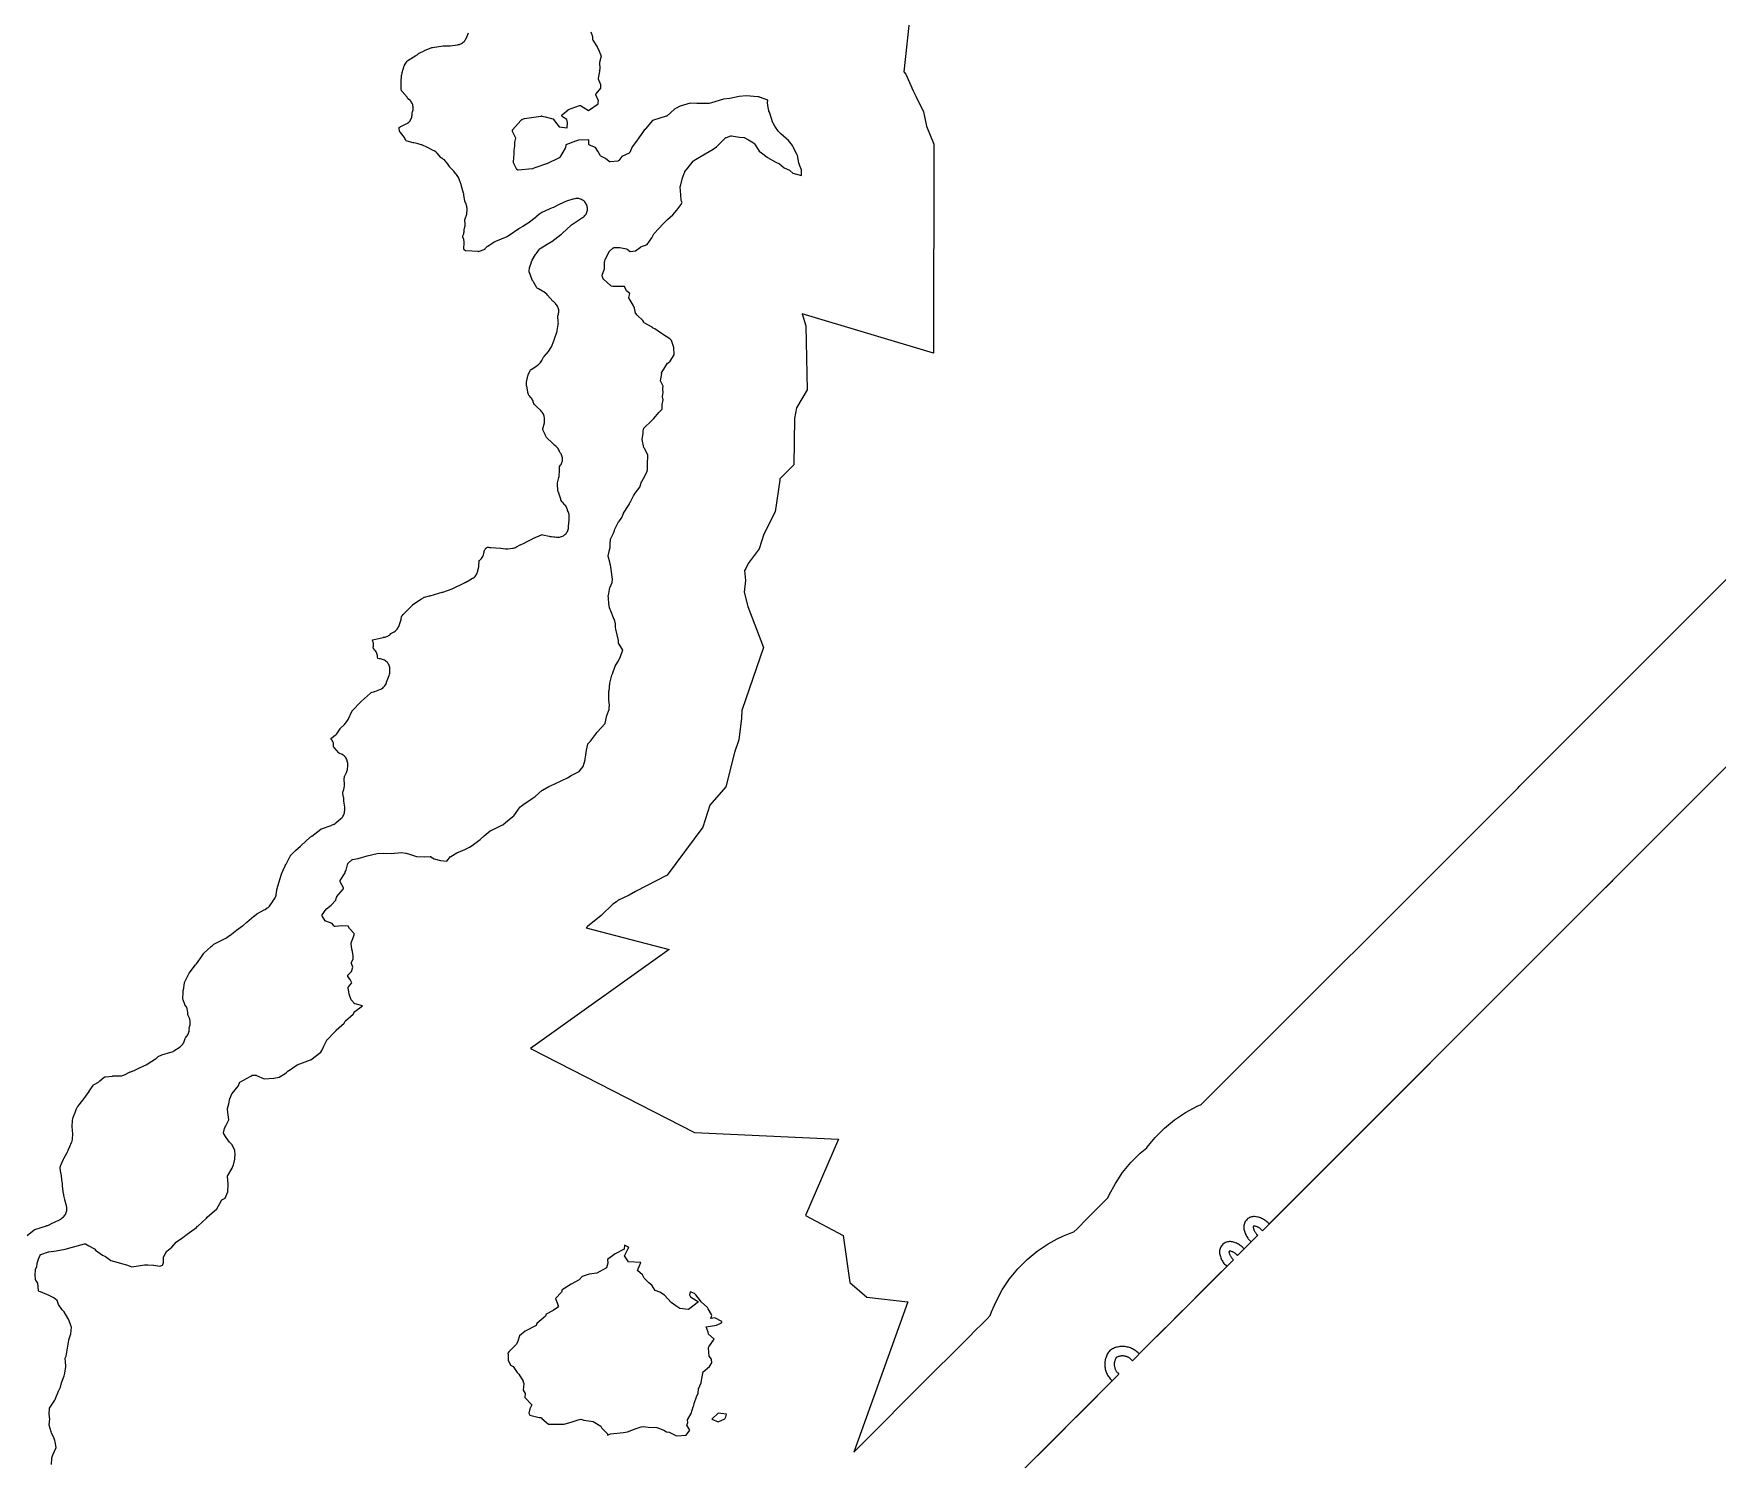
# Model space of a CAD drawing. Header units: millimetres. Extents: x 0 to 600, y 0 to 900.
# Drawn here: x 300 to 389, y 447.3 to 522.7 of the extents above; entities that cross this region are included whole.
import ezdxf

# ---------------------------------------------------------------- set-up
doc = ezdxf.new("R2010")
doc.units = ezdxf.units.MM
doc.layers.add('CORTE', color=1, linetype='Continuous')
doc.layers.add('GRABADO', color=5, linetype='Continuous')

msp = doc.modelspace()

# ---------------------------------------------------------------- linework, layer by layer
at = {"layer": 'CORTE'}
for points in [[(346.318, 523.759), (345.992, 520.662), (346.092, 520.545), (346.486, 519.657), (346.629, 519.373), (347.024, 518.548), (347.194, 517.782), (347.577, 516.833), (347.554, 505.79), (340.617, 507.863), (340.811, 507.242), (340.887, 503.856), (340.323, 502.906), (340.21, 502.338), (340.181, 499.892), (339.431, 499.143), (339.43, 499.081), (339.189, 497.407), (338.589, 496.222), (338.342, 495.457), (337.759, 494.678), (337.647, 494.407), (337.577, 494.306), (337.628, 493.772), (337.558, 493.161), (337.745, 492.402), (338.572, 490.236), (337.452, 486.951), (337.424, 486.897), (337.404, 486.497), (337.272, 485.35), (337.035, 484.69), (337.019, 484.62), (336.582, 482.873), (335.732, 481.908), (335.363, 480.731), (333.482, 478.192), (331.805, 477.338), (331.479, 477.143), (330.907, 476.881), (330.885, 476.87), (330.797, 476.79), (330.606, 476.666), (329.996, 476.063), (329.268, 475.478), (329.195, 475.421), (333.589, 474.266), (326.263, 469.029), (334.934, 464.604), (342.543, 464.247), (342.543, 464.247), (340.791, 460.202), (342.787, 459.16), (343.144, 456.677), (344.034, 455.895), (346.204, 455.64), (343.341, 447.701), (347.513, 451.873), (348.665, 453.026), (349.493, 453.853), (349.717, 454.078), (350.184, 454.545), (350.184, 454.545), (350.389, 454.749), (350.389, 454.749), (350.56, 454.921), (350.631, 455.118), (350.775, 455.466), (350.936, 455.807), (351.19, 456.283), (351.578, 456.862), (352.017, 457.398), (352.506, 457.887), (353.042, 458.327), (353.622, 458.714), (354.097, 458.968), (354.438, 459.129), (354.786, 459.273), (354.984, 459.344), (355.145, 459.506), (355.145, 459.506), (355.685, 460.046), (356.109, 460.47), (356.11, 460.47), (356.779, 461.14), (356.845, 461.297), (357.171, 461.908), (357.556, 462.484), (357.995, 463.019), (358.485, 463.509), (358.829, 463.791), (358.839, 463.806), (359.278, 464.341), (359.768, 464.831), (360.303, 465.27), (360.879, 465.655), (361.489, 465.981), (361.714, 466.074), (377.607, 481.968), (377.607, 481.968), (378.458, 482.819), (378.52, 482.88), (465.082, 569.443)], [(474.919, 569.38), (365.3, 459.761), (365.227, 459.835), (365.184, 459.873), (365.14, 459.91), (365.094, 459.944), (365.046, 459.976), (364.997, 460.005), (364.946, 460.033), (364.894, 460.057), (364.841, 460.079), (364.787, 460.099), (364.732, 460.115), (364.676, 460.129), (364.619, 460.14), (364.589, 460.145), (364.533, 460.15), (364.479, 460.15), (364.426, 460.145), (364.373, 460.135), (364.322, 460.119), (364.272, 460.098), (364.224, 460.073), (364.18, 460.043), (364.138, 460.009), (364.1, 459.971), (364.066, 459.929), (364.036, 459.885), (364.011, 459.837), (363.99, 459.788), (363.974, 459.736), (363.964, 459.683), (363.959, 459.63), (363.959, 459.576), (363.964, 459.521), (363.969, 459.49), (363.98, 459.433), (363.994, 459.378), (364.011, 459.323), (364.03, 459.268), (364.052, 459.215), (364.077, 459.163), (364.104, 459.113), (364.133, 459.063), (364.165, 459.016), (364.199, 458.969), (364.236, 458.925), (364.274, 458.882), (364.348, 458.809), (363.983, 458.444), (363.909, 458.517), (363.867, 458.556), (363.822, 458.592), (363.776, 458.627), (363.728, 458.658), (363.679, 458.688), (363.628, 458.715), (363.576, 458.74), (363.523, 458.762), (363.469, 458.781), (363.414, 458.798), (363.358, 458.812), (363.304, 458.823), (363.25, 458.828), (363.196, 458.828), (363.143, 458.823), (363.09, 458.812), (363.038, 458.797), (362.989, 458.776), (362.941, 458.751), (362.897, 458.721), (362.855, 458.687), (362.817, 458.649), (362.783, 458.607), (362.753, 458.562), (362.728, 458.515), (362.707, 458.465), (362.691, 458.414), (362.681, 458.361), (362.676, 458.307), (362.676, 458.253), (362.681, 458.2), (362.692, 458.145), (362.706, 458.089), (362.722, 458.034), (362.742, 457.98), (362.764, 457.927), (362.788, 457.875), (362.815, 457.824), (362.845, 457.775), (362.877, 457.727), (362.911, 457.681), (362.948, 457.637), (362.986, 457.594), (363.06, 457.521), (362.54, 457.001), (362.137, 456.598), (362.084, 456.545), (361.494, 455.955), (361.263, 455.724), (358.428, 452.889), (358.355, 452.963), (358.312, 453.001), (358.268, 453.038), (358.222, 453.072), (358.174, 453.104), (358.124, 453.133), (358.074, 453.161), (358.022, 453.185), (357.969, 453.207), (357.915, 453.226), (357.86, 453.243), (357.804, 453.257), (357.747, 453.268), (357.691, 453.277), (357.633, 453.282), (357.576, 453.285), (357.518, 453.285), (357.461, 453.282), (357.404, 453.277), (357.347, 453.268), (357.291, 453.257), (357.235, 453.243), (357.18, 453.226), (357.126, 453.207), (357.073, 453.185), (357.021, 453.161), (356.97, 453.133), (356.965, 453.13), (356.918, 453.099), (356.877, 453.065), (356.839, 453.027), (356.805, 452.986), (356.774, 452.939), (356.771, 452.934), (356.744, 452.883), (356.719, 452.831), (356.697, 452.778), (356.678, 452.724), (356.661, 452.669), (356.654, 452.643), (356.652, 452.637), (356.636, 452.586), (356.626, 452.531), (356.62, 452.493), (356.614, 452.436), (356.611, 452.378), (356.611, 452.321), (356.614, 452.263), (356.62, 452.206), (356.628, 452.149), (356.64, 452.093), (356.653, 452.037), (356.67, 451.982), (356.69, 451.928), (356.712, 451.875), (356.736, 451.823), (356.763, 451.772), (356.793, 451.723), (356.825, 451.675), (356.859, 451.629), (356.895, 451.584), (356.934, 451.542), (357.007, 451.468), (344.171, 438.632)], [(299.649, 459.159), (300.019, 459.444), (300.042, 459.459), (300.068, 459.47), (300.68, 459.67), (300.699, 459.676), (300.729, 459.684), (300.792, 459.705), (300.853, 459.733), (300.898, 459.758), (300.91, 459.764), (301.367, 459.988), (301.411, 460.012), (301.452, 460.039), (301.491, 460.071), (301.571, 460.141), (301.611, 460.181), (301.646, 460.223), (301.677, 460.268), (301.704, 460.316), (301.725, 460.366), (301.741, 460.419), (301.752, 460.474), (301.753, 460.478), (301.759, 460.539), (301.758, 460.597), (301.751, 460.656), (301.737, 460.715), (301.644, 461.04), (301.639, 461.061), (301.593, 461.264), (301.587, 461.298), (301.567, 461.462), (301.565, 461.479), (301.518, 461.785), (301.516, 461.808), (301.518, 461.842), (301.52, 461.907), (301.514, 461.971), (301.468, 462.287), (301.464, 462.309), (301.415, 462.571), (301.411, 462.6), (301.401, 462.701), (301.4, 462.73), (301.407, 462.758), (301.444, 462.875), (301.454, 462.902), (301.569, 463.183), (301.586, 463.218), (301.764, 463.542), (301.781, 463.575), (301.815, 463.649), (301.821, 463.662), (301.904, 463.85), (301.906, 463.854), (302, 464.062), (302.03, 464.142), (302.036, 464.163), (302.051, 464.229), (302.058, 464.297), (302.066, 464.476), (302.065, 464.532), (302.056, 464.703), (302.055, 464.723), (302.04, 464.895), (302.039, 464.946), (302.053, 465.191), (302.057, 465.223), (302.075, 465.344), (302.08, 465.368), (302.087, 465.391), (302.162, 465.578), (302.171, 465.603), (302.241, 465.805), (302.25, 465.826), (302.261, 465.846), (302.321, 465.945), (302.342, 465.975), (302.595, 466.304), (302.602, 466.314), (302.752, 466.517), (302.758, 466.525), (302.932, 466.772), (302.939, 466.781), (303.148, 467.09), (303.165, 467.113), (303.19, 467.129), (303.42, 467.264), (303.461, 467.29), (303.499, 467.32), (303.73, 467.516), (303.759, 467.538), (303.795, 467.544), (304.164, 467.582), (304.19, 467.584), (304.577, 467.595), (304.637, 467.6), (304.694, 467.611), (304.75, 467.628), (304.805, 467.651), (305.105, 467.798), (305.129, 467.809), (305.338, 467.892), (305.38, 467.911), (305.59, 468.014), (305.598, 468.018), (305.981, 468.195), (306.056, 468.237), (306.435, 468.485), (306.479, 468.517), (306.518, 468.552), (306.555, 468.592), (306.579, 468.62), (306.609, 468.635), (306.731, 468.687), (306.772, 468.702), (307.256, 468.84), (307.312, 468.859), (307.364, 468.883), (307.414, 468.913), (307.734, 469.128), (307.777, 469.159), (307.815, 469.193), (307.85, 469.231), (307.881, 469.271), (307.908, 469.314), (307.931, 469.36), (307.95, 469.409), (308.005, 469.571), (308.017, 469.599), (308.036, 469.622), (308.079, 469.667), (308.114, 469.709), (308.144, 469.752), (308.171, 469.798), (308.192, 469.846), (308.209, 469.897), (308.22, 469.948), (308.227, 470.001), (308.229, 470.054), (308.225, 470.108), (308.22, 470.15), (308.229, 470.181), (308.249, 470.239), (308.263, 470.29), (308.272, 470.34), (308.277, 470.391), (308.277, 470.442), (308.272, 470.493), (308.262, 470.543), (308.248, 470.592), (308.228, 470.642), (308.169, 470.773), (308.159, 470.8), (308.155, 470.824), (308.155, 470.848), (308.148, 470.927), (308.126, 471.067), (308.114, 471.126), (308.096, 471.181), (308.073, 471.233), (308.044, 471.283), (308.009, 471.332), (307.996, 471.348), (307.986, 471.371), (307.893, 471.611), (307.884, 471.641), (307.884, 471.671), (307.905, 472.015), (307.906, 472.073), (307.906, 472.079), (307.908, 472.103), (307.91, 472.12), (307.911, 472.127), (307.972, 472.507), (307.977, 472.531), (307.986, 472.553), (308.146, 472.885), (308.158, 472.908), (308.202, 472.984), (308.227, 473.022), (308.56, 473.456), (308.59, 473.496), (308.598, 473.508), (308.905, 473.942), (308.911, 473.951), (308.968, 474.034), (308.982, 474.054), (308.999, 474.072), (309.39, 474.431), (309.427, 474.467), (309.479, 474.524), (309.498, 474.543), (309.521, 474.556), (309.774, 474.681), (310.12, 474.849), (310.163, 474.872), (310.205, 474.899), (310.351, 475.004), (310.366, 475.016), (310.714, 475.284), (310.723, 475.291), (311.031, 475.513), (311.073, 475.546), (311.265, 475.714), (311.268, 475.716), (311.63, 476.025), (311.65, 476.041), (311.796, 476.149), (311.836, 476.174), (312.189, 476.367), (312.228, 476.391), (312.347, 476.469), (312.388, 476.499), (312.426, 476.531), (312.46, 476.567), (312.492, 476.607), (312.633, 476.801), (312.649, 476.824), (312.736, 476.957), (312.762, 477), (312.783, 477.044), (312.8, 477.089), (312.813, 477.136), (312.822, 477.186), (312.853, 477.415), (312.856, 477.431), (312.86, 477.447), (312.983, 477.854), (312.998, 477.901), (313.001, 477.91), (313.122, 478.304), (313.136, 478.341), (313.246, 478.593), (313.251, 478.603), (313.332, 478.774), (313.339, 478.789), (313.561, 479.202), (313.571, 479.222), (313.572, 479.224), (313.582, 479.243), (313.591, 479.256), (313.598, 479.264), (313.61, 479.276), (313.847, 479.498), (314.098, 479.733), (314.116, 479.749), (314.138, 479.768), (314.606, 480.202), (314.645, 480.233), (314.675, 480.254), (314.695, 480.268), (315.177, 480.632), (315.198, 480.646), (315.221, 480.655), (315.715, 480.832), (315.742, 480.842), (315.829, 480.879), (315.882, 480.903), (315.93, 480.932), (315.976, 480.967), (316.243, 481.191), (316.283, 481.228), (316.318, 481.266), (316.348, 481.308), (316.375, 481.353), (316.398, 481.399), (316.416, 481.448), (316.429, 481.498), (316.437, 481.551), (316.447, 481.636), (316.451, 481.691), (316.449, 481.744), (316.442, 481.799), (316.407, 481.998), (316.403, 482.03), (316.395, 482.119), (316.394, 482.138), (316.391, 482.243), (316.388, 482.287), (316.381, 482.331), (316.345, 482.521), (316.34, 482.55), (316.347, 482.579), (316.389, 482.735), (316.405, 482.812), (316.421, 482.93), (316.425, 482.984), (316.425, 483.039), (316.413, 483.237), (316.413, 483.258), (316.415, 483.28), (316.433, 483.401), (316.437, 483.426), (316.447, 483.449), (316.529, 483.62), (316.553, 483.677), (316.57, 483.736), (316.583, 483.789), (316.594, 483.858), (316.597, 483.927), (316.596, 484.039), (316.597, 484.069), (316.596, 484.126), (316.59, 484.18), (316.578, 484.234), (316.561, 484.286), (316.539, 484.336), (316.512, 484.383), (316.481, 484.428), (316.445, 484.47), (316.405, 484.507), (316.362, 484.541), (316.315, 484.57), (316.266, 484.594), (316.213, 484.613), (316.185, 484.622), (316.153, 484.634), (316.13, 484.659), (315.881, 484.951), (315.854, 484.985), (315.855, 485.017), (315.854, 485.07), (315.849, 485.12), (315.839, 485.17), (315.824, 485.219), (315.805, 485.266), (315.782, 485.311), (315.753, 485.355), (315.7, 485.429), (315.771, 485.483), (315.935, 485.596), (315.984, 485.633), (316.028, 485.675), (316.066, 485.72), (316.1, 485.772), (316.193, 485.928), (316.204, 485.947), (316.219, 485.962), (316.432, 486.171), (316.469, 486.21), (316.502, 486.253), (316.589, 486.379), (316.615, 486.42), (316.637, 486.462), (316.802, 486.815), (316.818, 486.846), (316.826, 486.859), (316.839, 486.878), (316.853, 486.896), (317.281, 487.351), (317.295, 487.364), (317.299, 487.368), (317.327, 487.393), (317.795, 487.827), (317.817, 487.846), (317.845, 487.856), (318.01, 487.907), (318.037, 487.915), (318.301, 488.01), (318.355, 488.033), (318.404, 488.06), (318.451, 488.092), (318.494, 488.129), (318.533, 488.17), (318.567, 488.215), (318.597, 488.263), (318.623, 488.315), (318.646, 488.371), (318.657, 488.397), (318.789, 488.756), (318.808, 488.816), (318.82, 488.876), (318.826, 488.938), (318.831, 489.058), (318.83, 489.116), (318.824, 489.17), (318.812, 489.224), (318.795, 489.277), (318.773, 489.327), (318.745, 489.375), (318.714, 489.42), (318.677, 489.462), (318.637, 489.499), (318.593, 489.533), (318.546, 489.562), (318.497, 489.586), (318.445, 489.605), (318.391, 489.618), (318.335, 489.627), (318.256, 489.635), (318.182, 489.646), (318.175, 489.721), (318.174, 489.748), (318.169, 489.803), (318.159, 489.856), (318.144, 489.908), (318.124, 489.958), (318.099, 490.006), (318.069, 490.051), (318.034, 490.094), (317.975, 490.161), (317.941, 490.202), (317.951, 490.245), (317.96, 490.301), (317.963, 490.355), (317.961, 490.41), (317.954, 490.465), (317.94, 490.52), (317.932, 490.548), (317.911, 490.634), (317.996, 490.658), (318.469, 490.769), (318.49, 490.772), (318.509, 490.774), (318.563, 490.781), (318.616, 490.794), (318.666, 490.811), (318.715, 490.833), (318.762, 490.86), (318.805, 490.891), (318.845, 490.926), (318.883, 490.967), (318.89, 490.975), (318.914, 490.99), (319.056, 491.07), (319.102, 491.099), (319.143, 491.131), (319.181, 491.167), (319.216, 491.206), (319.246, 491.248), (319.273, 491.293), (319.295, 491.34), (319.312, 491.39), (319.315, 491.402), (319.327, 491.441), (319.402, 491.656), (319.419, 491.713), (319.43, 491.771), (319.439, 491.84), (319.445, 491.877), (319.471, 491.905), (319.538, 491.973), (319.554, 491.989), (319.911, 492.374), (319.927, 492.39), (320.02, 492.478), (320.033, 492.49), (320.047, 492.5), (320.499, 492.804), (320.505, 492.807), (320.619, 492.881), (320.64, 492.893), (320.664, 492.9), (320.914, 492.958), (320.951, 492.968), (321.414, 493.108), (321.422, 493.11), (321.591, 493.157), (321.624, 493.167), (322.118, 493.335), (322.185, 493.362), (322.732, 493.628), (322.767, 493.646), (322.798, 493.664), (322.805, 493.668), (322.899, 493.723), (322.904, 493.726), (323.201, 493.894), (323.248, 493.924), (323.291, 493.958), (323.33, 493.995), (323.365, 494.036), (323.396, 494.08), (323.423, 494.128), (323.444, 494.177), (323.462, 494.23), (323.473, 494.273), (323.481, 494.305), (323.52, 494.49), (323.528, 494.539), (323.532, 494.588), (323.539, 494.779), (323.542, 494.824), (323.574, 494.855), (323.626, 494.902), (323.667, 494.944), (323.703, 494.988), (323.734, 495.036), (323.76, 495.086), (323.781, 495.139), (323.796, 495.196), (323.835, 495.373), (323.842, 495.402), (323.858, 495.426), (323.877, 495.453), (323.895, 495.475), (323.907, 495.487), (323.926, 495.502), (323.951, 495.519), (323.989, 495.543), (324.034, 495.536), (324.085, 495.526), (324.159, 495.516), (324.685, 495.48), (324.696, 495.479), (324.936, 495.454), (324.996, 495.452), (325.055, 495.455), (325.307, 495.482), (325.362, 495.491), (325.414, 495.504), (325.464, 495.523), (325.514, 495.547), (325.713, 495.656), (325.733, 495.666), (325.966, 495.775), (325.985, 495.784), (326.373, 495.982), (326.391, 495.991), (326.843, 496.19), (326.879, 496.204), (326.916, 496.196), (327.241, 496.112), (327.305, 496.1), (327.371, 496.095), (327.497, 496.092), (327.544, 496.088), (327.634, 496.074), (327.689, 496.068), (327.742, 496.067), (327.795, 496.072), (327.847, 496.081), (327.898, 496.096), (327.948, 496.115), (327.995, 496.14), (328.04, 496.168), (328.081, 496.201), (328.12, 496.238), (328.154, 496.278), (328.185, 496.322), (328.211, 496.368), (328.233, 496.416), (328.249, 496.467), (328.261, 496.519), (328.268, 496.573), (328.292, 496.874), (328.292, 496.877), (328.293, 496.88), (328.297, 496.917), (328.302, 496.943), (328.306, 497.001), (328.31, 497.161), (328.308, 497.215), (328.302, 497.267), (328.291, 497.318), (328.274, 497.368), (328.253, 497.418), (328.222, 497.48), (328.214, 497.5), (328.208, 497.52), (328.203, 497.539), (328.186, 497.593), (328.164, 497.643), (328.138, 497.691), (328.107, 497.736), (328.071, 497.779), (327.946, 497.913), (327.931, 497.93), (327.92, 497.95), (327.869, 498.047), (327.862, 498.064), (327.855, 498.08), (327.758, 498.383), (327.737, 498.437), (327.728, 498.456), (327.714, 498.487), (327.711, 498.515), (327.683, 498.891), (327.683, 498.918), (327.688, 498.944), (327.758, 499.221), (327.769, 499.274), (327.773, 499.314), (327.766, 499.315), (327.783, 499.399), (327.788, 499.466), (327.794, 499.758), (327.796, 499.795), (327.817, 499.827), (327.844, 499.863), (327.874, 499.909), (327.899, 499.956), (327.919, 500.005), (327.935, 500.056), (327.945, 500.108), (327.95, 500.161), (327.951, 500.215), (327.945, 500.268), (327.935, 500.32), (327.92, 500.371), (327.9, 500.421), (327.875, 500.468), (327.846, 500.512), (327.821, 500.544), (327.793, 500.578), (327.786, 500.601), (327.767, 500.652), (327.745, 500.699), (327.718, 500.744), (327.688, 500.786), (327.653, 500.825), (327.613, 500.861), (327.529, 500.932), (327.515, 500.944), (327.39, 501.061), (327.142, 501.297), (327.124, 501.316), (327.111, 501.337), (327.037, 501.471), (327.026, 501.492), (326.923, 501.712), (326.908, 501.747), (326.916, 501.786), (326.993, 502.11), (327.002, 502.16), (327.007, 502.209), (327.008, 502.258), (327.004, 502.307), (326.995, 502.357), (326.973, 502.458), (326.958, 502.515), (326.938, 502.568), (326.912, 502.618), (326.88, 502.667), (326.864, 502.689), (326.83, 502.733), (326.791, 502.772), (326.632, 502.92), (326.627, 502.925), (326.462, 503.075), (326.436, 503.101), (326.427, 503.138), (326.421, 503.173), (326.408, 503.226), (326.392, 503.275), (326.37, 503.323), (326.345, 503.368), (326.315, 503.411), (326.28, 503.452), (326.189, 503.549), (326.169, 503.572), (326.159, 503.6), (326.124, 503.719), (326.116, 503.75), (326.057, 504.039), (326.053, 504.061), (326.042, 504.14), (326.04, 504.164), (326.043, 504.189), (326.052, 504.248), (326.055, 504.262), (326.122, 504.596), (326.129, 504.621), (326.139, 504.645), (326.248, 504.874), (326.263, 504.903), (326.291, 504.923), (326.587, 505.114), (326.636, 505.149), (326.68, 505.189), (326.757, 505.266), (326.794, 505.307), (326.826, 505.35), (326.855, 505.398), (326.952, 505.58), (326.964, 505.599), (326.978, 505.618), (327.206, 505.882), (327.239, 505.924), (327.304, 506.016), (327.339, 506.072), (327.368, 506.131), (327.494, 506.441), (327.497, 506.447), (327.512, 506.486), (327.525, 506.526), (327.534, 506.558), (327.647, 506.898), (327.66, 506.941), (327.669, 506.986), (327.721, 507.311), (327.723, 507.323), (327.725, 507.339), (327.731, 507.396), (327.73, 507.452), (327.712, 507.754), (327.712, 507.782), (327.718, 507.809), (327.732, 507.859), (327.745, 507.914), (327.752, 507.967), (327.754, 508.021), (327.75, 508.075), (327.741, 508.129), (327.727, 508.181), (327.708, 508.232), (327.683, 508.28), (327.655, 508.326), (327.621, 508.369), (327.583, 508.409), (327.467, 508.52), (327.446, 508.541), (327.159, 508.866), (327.117, 508.909), (327.071, 508.948), (326.96, 509.03), (326.894, 509.072), (326.689, 509.184), (326.648, 509.21), (326.618, 509.233), (326.595, 509.252), (326.579, 509.277), (326.441, 509.523), (326.418, 509.56), (326.392, 509.596), (326.363, 509.633), (326.347, 509.655), (326.341, 509.673), (326.34, 509.675), (326.204, 510.052), (326.195, 510.082), (326.197, 510.113), (326.215, 510.312), (326.219, 510.336), (326.225, 510.359), (326.286, 510.543), (326.292, 510.558), (326.336, 510.673), (326.343, 510.689), (326.351, 510.705), (326.525, 511.004), (326.55, 511.04), (326.735, 511.283), (326.752, 511.302), (326.773, 511.317), (327.143, 511.549), (327.143, 511.549), (327.345, 511.676), (327.381, 511.7), (327.867, 512.058), (327.901, 512.086), (327.909, 512.093), (327.928, 512.109), (328.404, 512.555), (328.421, 512.569), (328.427, 512.573), (328.437, 512.58), (328.465, 512.6), (328.477, 512.608), (329.016, 512.956), (329.06, 512.988), (329.1, 513.022), (329.137, 513.061), (329.169, 513.103), (329.197, 513.147), (329.221, 513.194), (329.24, 513.244), (329.255, 513.295), (329.264, 513.347), (329.268, 513.399), (329.267, 513.452), (329.261, 513.505), (329.251, 513.557), (329.235, 513.607), (329.214, 513.656), (329.189, 513.702), (329.159, 513.746), (329.125, 513.787), (329.088, 513.824), (329.047, 513.858), (329.003, 513.887), (328.957, 513.912), (328.908, 513.932), (328.857, 513.948), (328.806, 513.959), (328.753, 513.965), (328.7, 513.965), (328.648, 513.961), (328.594, 513.951), (328.534, 513.937), (328.5, 513.928), (328.168, 513.829), (328.122, 513.813), (328.077, 513.793), (327.676, 513.593), (327.671, 513.591), (327.478, 513.497), (327.453, 513.487), (327.283, 513.42), (327.246, 513.404), (326.859, 513.221), (326.8, 513.188), (326.745, 513.149), (326.593, 513.026), (326.59, 513.023), (326.278, 512.767), (326.243, 512.742), (325.853, 512.495), (325.668, 512.381), (325.642, 512.364), (325.134, 512.01), (325.136, 512.005), (325.04, 511.961), (325.006, 511.946), (324.418, 511.692), (324.379, 511.674), (324.341, 511.652), (323.998, 511.437), (323.955, 511.407), (323.916, 511.375), (323.881, 511.339), (323.848, 511.299), (323.843, 511.293), (323.821, 511.266), (323.788, 511.252), (323.544, 511.165), (323.515, 511.156), (323.485, 511.157), (322.846, 511.206), (322.819, 511.209), (322.799, 511.218), (322.78, 511.228), (322.77, 511.238), (322.756, 511.253), (322.748, 511.274), (322.744, 511.294), (322.743, 511.322), (322.757, 511.6), (322.757, 511.653), (322.752, 511.704), (322.743, 511.754), (322.728, 511.805), (322.689, 511.923), (322.678, 511.961), (322.69, 511.999), (322.712, 512.059), (322.728, 512.105), (322.739, 512.151), (322.746, 512.198), (322.748, 512.247), (322.749, 512.265), (322.75, 512.288), (322.754, 512.311), (322.794, 512.475), (322.803, 512.524), (322.808, 512.572), (322.809, 512.621), (322.805, 512.67), (322.791, 512.787), (322.789, 512.816), (322.797, 512.844), (322.85, 512.999), (322.861, 513.034), (322.875, 513.087), (322.886, 513.136), (322.893, 513.185), (322.907, 513.345), (322.91, 513.396), (322.908, 513.446), (322.9, 513.497), (322.892, 513.544), (322.882, 513.589), (322.868, 513.632), (322.851, 513.675), (322.8, 513.785), (322.791, 513.808), (322.787, 513.832), (322.743, 514.16), (322.735, 514.207), (322.722, 514.254), (322.609, 514.616), (322.604, 514.637), (322.574, 514.757), (322.56, 514.804), (322.513, 514.945), (322.494, 514.993), (322.473, 515.037), (322.446, 515.081), (322.344, 515.231), (322.318, 515.266), (322.242, 515.363), (322.206, 515.405), (321.997, 515.623), (321.982, 515.639), (321.971, 515.658), (321.938, 515.718), (321.907, 515.768), (321.872, 515.814), (321.741, 515.966), (321.706, 516.004), (321.669, 516.037), (321.629, 516.066), (321.585, 516.093), (321.561, 516.106), (321.537, 516.121), (321.517, 516.14), (321.319, 516.361), (321.283, 516.398), (321.244, 516.431), (321.219, 516.45), (321.172, 516.482), (321.123, 516.51), (320.842, 516.648), (320.82, 516.659), (320.509, 516.796), (320.476, 516.81), (320.372, 516.848), (320.321, 516.864), (320.269, 516.875), (320.085, 516.907), (320.052, 516.914), (319.732, 517), (319.688, 517.015), (319.666, 517.056), (319.651, 517.087), (319.623, 517.137), (319.591, 517.184), (319.387, 517.452), (319.361, 517.492), (319.351, 517.509), (319.339, 517.535), (319.333, 517.563), (319.317, 517.652), (319.31, 517.718), (319.368, 517.751), (319.691, 517.911), (319.739, 517.937), (319.782, 517.967), (319.822, 518.001), (319.859, 518.038), (319.892, 518.079), (319.921, 518.123), (319.946, 518.17), (319.966, 518.219), (319.981, 518.269), (319.992, 518.321), (319.997, 518.375), (320.003, 518.489), (320.006, 518.516), (320.019, 518.549), (320.037, 518.601), (320.05, 518.654), (320.057, 518.707), (320.059, 518.761), (320.056, 518.814), (320.047, 518.867), (320.034, 518.919), (320.015, 518.97), (319.991, 519.018), (319.963, 519.064), (319.931, 519.107), (319.893, 519.147), (319.798, 519.24), (319.765, 519.277), (319.751, 519.296), (319.732, 519.319), (319.47, 519.625), (319.449, 519.651), (319.441, 519.684), (319.426, 519.766), (319.423, 519.785), (319.422, 519.804), (319.421, 520.092), (319.422, 520.119), (319.449, 520.48), (319.452, 520.504), (319.472, 520.577), (319.482, 520.62), (319.584, 520.977), (319.592, 521.001), (319.605, 521.023), (319.735, 521.219), (319.753, 521.244), (319.779, 521.262), (320.203, 521.521), (320.261, 521.562), (320.342, 521.627), (320.361, 521.64), (320.382, 521.652), (320.637, 521.775), (320.656, 521.784), (321.038, 521.941), (321.062, 521.95), (321.088, 521.955), (321.649, 522.038), (321.666, 522.04), (321.683, 522.04), (321.936, 522.036), (321.978, 522.037), (322.02, 522.041), (322.397, 522.09), (322.451, 522.1), (322.504, 522.115), (322.521, 522.12), (322.572, 522.141), (322.62, 522.165), (322.665, 522.194), (322.707, 522.227), (322.746, 522.264), (322.781, 522.304), (322.811, 522.348), (322.838, 522.396), (322.914, 522.546), (322.933, 522.589), (322.949, 522.633), (322.976, 522.722)]]:
    msp.add_lwpolyline(points, dxfattribs=at)
at = {"layer": 'GRABADO'}
for points in [[(474.93, 569.392), (383.469, 477.93), (383.408, 477.869), (382.729, 477.19), (382.729, 477.19), (382.729, 477.19), (364.947, 459.408), (364.947, 459.408), (364.882, 459.472), (364.858, 459.495), (364.832, 459.515), (364.806, 459.535), (364.778, 459.553), (364.75, 459.57), (364.721, 459.586), (364.691, 459.6), (364.661, 459.613), (364.63, 459.624), (364.598, 459.633), (364.566, 459.641), (364.534, 459.648), (364.527, 459.649), (364.509, 459.65), (364.504, 459.65), (364.499, 459.65), (364.495, 459.649), (364.49, 459.648), (364.486, 459.646), (364.482, 459.644), (364.478, 459.641), (364.474, 459.638), (364.471, 459.635), (364.468, 459.631), (364.465, 459.627), (364.463, 459.623), (364.461, 459.619), (364.46, 459.614), (364.459, 459.61), (364.459, 459.605), (364.459, 459.601), (364.461, 459.582), (364.462, 459.575), (364.468, 459.543), (364.476, 459.511), (364.486, 459.479), (364.497, 459.448), (364.509, 459.418), (364.523, 459.388), (364.539, 459.359), (364.556, 459.331), (364.574, 459.304), (364.594, 459.277), (364.615, 459.252), (364.637, 459.227), (364.701, 459.163), (364.701, 459.163), (363.629, 458.09), (363.629, 458.09), (363.565, 458.155), (363.54, 458.177), (363.515, 458.198), (363.488, 458.218), (363.461, 458.236), (363.433, 458.253), (363.404, 458.268), (363.374, 458.282), (363.343, 458.295), (363.312, 458.306), (363.281, 458.316), (363.249, 458.324), (363.23, 458.327), (363.225, 458.328), (363.221, 458.328), (363.216, 458.327), (363.212, 458.327), (363.207, 458.325), (363.203, 458.323), (363.199, 458.321), (363.195, 458.319), (363.191, 458.316), (363.188, 458.312), (363.185, 458.309), (363.182, 458.305), (363.18, 458.301), (363.178, 458.296), (363.177, 458.292), (363.176, 458.287), (363.176, 458.283), (363.176, 458.278), (363.176, 458.273), (363.18, 458.255), (363.188, 458.223), (363.197, 458.191), (363.208, 458.16), (363.221, 458.13), (363.235, 458.1), (363.251, 458.071), (363.268, 458.043), (363.286, 458.015), (363.305, 457.989), (363.326, 457.963), (363.348, 457.939), (363.413, 457.874), (363.413, 457.874), (360.888, 455.349), (360.888, 455.349), (360.635, 455.096), (359.924, 454.385), (359.924, 454.385), (358.733, 453.194), (358.075, 452.536), (358.01, 452.6), (357.986, 452.623), (357.96, 452.643), (357.934, 452.663), (357.906, 452.681), (357.878, 452.698), (357.849, 452.714), (357.819, 452.728), (357.789, 452.74), (357.758, 452.752), (357.726, 452.761), (357.694, 452.769), (357.662, 452.776), (357.629, 452.78), (357.597, 452.784), (357.564, 452.785), (357.531, 452.785), (357.498, 452.784), (357.465, 452.78), (357.433, 452.776), (357.4, 452.769), (357.368, 452.761), (357.337, 452.752), (357.306, 452.74), (357.275, 452.728), (357.246, 452.714), (357.225, 452.703), (357.217, 452.697), (357.213, 452.694), (357.21, 452.691), (357.207, 452.687), (357.201, 452.679), (357.19, 452.659), (357.176, 452.629), (357.164, 452.598), (357.153, 452.567), (357.143, 452.536), (357.139, 452.521), (357.129, 452.486), (357.127, 452.479), (357.122, 452.464), (357.118, 452.446), (357.116, 452.432), (357.113, 452.399), (357.111, 452.366), (357.111, 452.333), (357.113, 452.3), (357.116, 452.267), (357.121, 452.235), (357.128, 452.202), (357.136, 452.17), (357.145, 452.139), (357.156, 452.108), (357.169, 452.077), (357.183, 452.048), (357.198, 452.019), (357.215, 451.99), (357.234, 451.963), (357.253, 451.937), (357.274, 451.911), (357.296, 451.887), (357.361, 451.822), (356.251, 450.712), (356.223, 450.684), (355.626, 450.087), (355.167, 449.628), (355.167, 449.628), (354.962, 449.423), (354.962, 449.423), (354.667, 449.128), (354.443, 448.904), (353.615, 448.076), (352.463, 446.924)], [(300.939, 447.054), (300.963, 447.364), (300.963, 447.369), (300.965, 447.378), (301, 447.502), (301.03, 447.593), (301.032, 447.597), (301.19, 447.939), (301.133, 448.252), (301.117, 448.317), (301.045, 448.504), (300.944, 448.704), (300.942, 448.709), (300.92, 448.771), (300.822, 449.123), (300.82, 449.129), (300.819, 449.141), (300.819, 449.149), (300.849, 449.463), (300.836, 449.557), (300.835, 449.559), (300.821, 449.732), (300.829, 449.99), (300.829, 449.994), (300.83, 450.003), (300.833, 450.012), (300.836, 450.02), (300.839, 450.026), (301.125, 450.457), (301.134, 450.478), (301.151, 450.527), (301.152, 450.529), (301.319, 450.93), (301.319, 450.931), (301.417, 451.133), (301.476, 451.363), (301.477, 451.367), (301.617, 451.729), (301.632, 451.805), (301.65, 451.869), (301.703, 452.222), (301.676, 452.495), (301.675, 452.497), (301.667, 452.632), (301.667, 452.64), (301.669, 452.652), (301.671, 452.66), (301.673, 452.665), (301.726, 452.783), (301.777, 453.086), (301.831, 453.414), (301.847, 453.515), (301.857, 453.617), (301.858, 453.622), (301.86, 453.629), (301.957, 453.957), (301.992, 454.301), (301.982, 454.346), (301.924, 454.5), (301.923, 454.502), (301.848, 454.734), (301.805, 454.786), (301.8, 454.791), (301.618, 455.111), (301.504, 455.218), (301.499, 455.224), (301.31, 455.5), (301.305, 455.509), (301.236, 455.711), (301.063, 455.858), (300.825, 455.982), (300.359, 456.167), (300.358, 456.167), (300.295, 456.194), (300.287, 456.199), (300.278, 456.205), (300.272, 456.212), (300.266, 456.219), (300.262, 456.226), (300.258, 456.235), (300.255, 456.243), (300.254, 456.248), (300.253, 456.252), (300.223, 456.625), (300.109, 456.799), (300.105, 456.805), (300.1, 456.816), (300.097, 456.823), (300.096, 456.831), (300.095, 456.836), (300.085, 457.053), (300.095, 457.34), (300.095, 457.343), (300.096, 457.353), (300.099, 457.362), (300.1, 457.365), (300.161, 457.505), (300.178, 457.676), (300.18, 457.684), (300.267, 457.948), (300.269, 457.951), (300.341, 458.112), (300.343, 458.117), (300.347, 458.124), (300.353, 458.13), (300.358, 458.135), (300.364, 458.14), (300.369, 458.144), (300.376, 458.148), (300.382, 458.15), (300.786, 458.294), (300.792, 458.296), (300.801, 458.298), (301.19, 458.344), (301.671, 458.435), (301.973, 458.519), (301.973, 458.519), (302.692, 458.715), (302.696, 458.716), (302.702, 458.717), (302.708, 458.717), (302.715, 458.717), (302.724, 458.716), (302.733, 458.713), (302.739, 458.711), (302.742, 458.709), (302.923, 458.613), (302.924, 458.613), (303.218, 458.443), (303.227, 458.439), (303.237, 458.428), (303.276, 458.385), (303.631, 458.115), (303.792, 458.051), (303.802, 458.045), (304.075, 457.825), (304.464, 457.73), (304.65, 457.677), (304.915, 457.596), (305.194, 457.501), (305.861, 457.6), (305.867, 457.601), (306.029, 457.601), (306.032, 457.601), (306.342, 457.577), (306.345, 457.576), (306.676, 457.524), (306.807, 457.588), (306.834, 457.619), (306.857, 457.702), (306.868, 458.012), (306.868, 458.014), (306.869, 458.027), (306.874, 458.042), (306.878, 458.047), (307.029, 458.308), (307.032, 458.313), (307.037, 458.318), (307.041, 458.323), (307.045, 458.327), (307.302, 458.544), (307.529, 458.808), (307.533, 458.813), (307.541, 458.819), (307.543, 458.821), (307.878, 459.053), (308.11, 459.226), (308.111, 459.227), (308.598, 459.573), (308.666, 459.643), (308.668, 459.645), (309.128, 460.066), (309.172, 460.117), (309.176, 460.121), (309.686, 460.564), (309.919, 461.006), (309.922, 461.011), (309.926, 461.017), (309.932, 461.023), (309.936, 461.027), (309.941, 461.032), (309.947, 461.035), (310.118, 461.132), (310.254, 461.458), (310.281, 461.846), (310.281, 461.848), (310.279, 461.853), (310.279, 461.856), (310.278, 461.861), (310.279, 461.884), (310.25, 462.28), (310.25, 462.286), (310.251, 462.3), (310.256, 462.314), (310.26, 462.321), (310.483, 462.708), (310.515, 462.772), (310.557, 462.887), (310.632, 463.192), (310.647, 463.481), (310.638, 463.598), (310.638, 463.602), (310.64, 463.672), (310.477, 463.956), (310.357, 464.082), (310.354, 464.086), (310.178, 464.332), (310.177, 464.333), (310.048, 464.533), (310.046, 464.538), (310.042, 464.547), (310.039, 464.563), (310.039, 464.571), (310.04, 464.577), (310.041, 464.583), (310.091, 464.813), (310.093, 464.817), (310.094, 464.821), (310.169, 464.982), (310.17, 464.984), (310.322, 465.26), (310.272, 465.53), (310.272, 465.535), (310.267, 465.655), (310.244, 465.843), (310.243, 465.846), (310.243, 465.856), (310.245, 465.867), (310.246, 465.871), (310.318, 466.108), (310.374, 466.398), (310.376, 466.404), (310.378, 466.41), (310.446, 466.558), (310.476, 466.634), (310.478, 466.638), (310.483, 466.647), (310.487, 466.652), (310.808, 467.039), (310.87, 467.22), (310.874, 467.23), (310.879, 467.237), (310.881, 467.24), (310.886, 467.246), (310.893, 467.252), (310.897, 467.255), (310.901, 467.258), (311.477, 467.577), (311.522, 467.612), (311.526, 467.614), (311.532, 467.618), (311.54, 467.621), (311.549, 467.623), (311.559, 467.625), (311.617, 467.627), (311.62, 467.627), (311.747, 467.621), (311.756, 467.621), (311.769, 467.617), (312.185, 467.441), (312.698, 467.464), (312.972, 467.525), (313.348, 467.747), (313.459, 467.851), (313.463, 467.855), (313.918, 468.166), (313.925, 468.17), (313.931, 468.173), (314.625, 468.435), (314.63, 468.436), (314.638, 468.438), (314.64, 468.44), (314.644, 468.443), (315.184, 468.835), (315.23, 468.924), (315.337, 469.152), (315.444, 469.375), (315.492, 469.482), (315.493, 469.485), (315.498, 469.493), (315.503, 469.499), (315.505, 469.501), (315.891, 469.876), (315.985, 469.997), (315.989, 470.002), (315.993, 470.005), (316.414, 470.369), (316.465, 470.476), (316.469, 470.482), (316.476, 470.492), (316.888, 470.858), (316.951, 470.977), (316.953, 470.981), (316.957, 470.986), (316.963, 470.993), (316.967, 470.997), (316.971, 471), (317.386, 471.288), (316.989, 471.393), (316.98, 471.395), (316.964, 471.404), (316.955, 471.413), (316.795, 471.593), (316.79, 471.599), (316.785, 471.608), (316.782, 471.613), (316.669, 471.913), (316.668, 471.918), (316.667, 471.921), (316.65, 472.034), (316.619, 472.235), (316.619, 472.239), (316.619, 472.244), (316.619, 472.254), (316.622, 472.268), (316.627, 472.28), (316.633, 472.289), (316.815, 472.503), (316.723, 472.681), (316.608, 472.839), (316.607, 472.842), (316.602, 472.85), (316.598, 472.86), (316.597, 472.865), (316.596, 472.87), (316.595, 472.879), (316.596, 472.887), (316.596, 472.894), (316.599, 472.904), (316.603, 472.914), (316.607, 472.921), (316.612, 472.928), (316.616, 472.933), (316.79, 473.106), (316.875, 473.342), (316.805, 473.525), (316.804, 473.531), (316.803, 473.536), (316.802, 473.542), (316.801, 473.549), (316.801, 473.554), (316.803, 473.567), (316.807, 473.578), (316.895, 473.781), (316.886, 473.934), (316.853, 474.166), (316.818, 474.28), (316.816, 474.286), (316.775, 474.582), (316.773, 474.592), (316.775, 474.604), (316.776, 474.612), (316.778, 474.619), (316.905, 474.935), (316.943, 475.047), (316.934, 475.124), (316.701, 475.375), (316.7, 475.377), (316.696, 475.382), (316.631, 475.496), (316.286, 475.524), (315.938, 475.487), (315.932, 475.486), (315.926, 475.487), (315.916, 475.487), (315.908, 475.49), (315.903, 475.492), (315.899, 475.494), (315.887, 475.499), (315.872, 475.514), (315.868, 475.521), (315.784, 475.653), (315.439, 475.768), (315.428, 475.774), (315.418, 475.781), (315.413, 475.786), (315.408, 475.792), (315.258, 476.021), (315.253, 476.027), (315.246, 476.045), (315.244, 476.058), (315.244, 476.065), (315.244, 476.072), (315.245, 476.079), (315.247, 476.086), (315.25, 476.094), (315.252, 476.1), (315.255, 476.104), (315.456, 476.409), (315.46, 476.414), (315.464, 476.419), (315.467, 476.422), (315.471, 476.425), (315.719, 476.607), (315.965, 476.873), (316.013, 477.039), (316.016, 477.047), (316.02, 477.054), (316.022, 477.058), (316.026, 477.063), (316.362, 477.464), (316.381, 477.503), (316.377, 477.534), (316.204, 477.849), (316.201, 477.855), (316.198, 477.865), (316.196, 477.87), (316.195, 477.879), (316.194, 477.888), (316.195, 477.898), (316.197, 477.906), (316.2, 477.915), (316.204, 477.924), (316.458, 478.325), (316.462, 478.357), (316.463, 478.362), (316.464, 478.369), (316.467, 478.375), (316.469, 478.379), (316.514, 478.461), (316.613, 478.813), (316.616, 478.82), (316.618, 478.824), (316.62, 478.828), (316.625, 478.834), (316.63, 478.84), (316.633, 478.844), (316.818, 479.005), (316.823, 479.008), (316.83, 479.013), (316.835, 479.015), (316.841, 479.018), (316.848, 479.02), (317.148, 479.087), (317.623, 479.222), (317.625, 479.223), (318.148, 479.346), (318.152, 479.347), (318.158, 479.348), (318.491, 479.359), (318.493, 479.359), (318.903, 479.35), (319.435, 479.395), (319.442, 479.395), (319.677, 479.371), (319.682, 479.37), (319.689, 479.368), (319.692, 479.367), (319.859, 479.304), (320.236, 479.188), (320.649, 479.168), (320.957, 479.187), (320.963, 479.187), (320.97, 479.186), (320.975, 479.185), (320.981, 479.184), (320.988, 479.181), (320.998, 479.176), (321.166, 479.064), (321.503, 478.976), (321.831, 478.94), (322.026, 479.178), (322.03, 479.181), (322.034, 479.185), (322.04, 479.19), (322.044, 479.193), (322.367, 479.373), (322.37, 479.374), (322.783, 479.555), (323.04, 479.677), (323.178, 479.772), (323.596, 480.085), (323.814, 480.278), (323.815, 480.28), (324.135, 480.535), (324.14, 480.538), (324.144, 480.54), (324.747, 480.841), (324.792, 480.866), (324.943, 480.982), (325.33, 481.293), (325.375, 481.338), (325.597, 481.635), (325.721, 481.805), (325.724, 481.808), (325.757, 481.844), (325.762, 481.849), (325.766, 481.851), (325.915, 481.953), (326.346, 482.246), (326.347, 482.246), (326.506, 482.35), (326.882, 482.692), (326.888, 482.696), (326.893, 482.699), (327.224, 482.878), (327.226, 482.879), (327.55, 483.032), (327.913, 483.209), (327.913, 483.209), (328.214, 483.347), (328.415, 483.467), (328.417, 483.468), (328.838, 483.682), (329.036, 483.95), (329.143, 484.29), (329.147, 484.359), (329.147, 484.363), (329.162, 484.443), (329.22, 484.8), (329.289, 485.132), (329.29, 485.137), (329.292, 485.141), (329.296, 485.15), (329.302, 485.159), (329.305, 485.163), (329.308, 485.166), (329.437, 485.286), (329.741, 485.697), (329.771, 485.747), (329.774, 485.751), (329.777, 485.755), (330.204, 486.223), (330.206, 486.23), (330.298, 486.642), (330.299, 486.646), (330.41, 486.956), (330.424, 487.071), (330.429, 487.174), (330.392, 487.473), (330.391, 487.477), (330.391, 487.484), (330.406, 487.89), (330.405, 487.896), (330.405, 487.903), (330.405, 487.912), (330.406, 487.919), (330.407, 487.924), (330.409, 487.931), (330.413, 487.94), (330.414, 487.941), (330.445, 488.34), (330.445, 488.343), (330.446, 488.35), (330.56, 488.775), (330.561, 488.778), (330.568, 488.799), (330.57, 488.803), (330.572, 488.807), (330.593, 488.844), (330.738, 489.244), (330.74, 489.249), (330.743, 489.255), (330.872, 489.468), (330.995, 489.705), (331.131, 490.103), (331.12, 490.131), (330.918, 490.469), (330.916, 490.473), (330.912, 490.482), (330.909, 490.492), (330.908, 490.498), (330.908, 490.5), (330.907, 490.505), (330.91, 490.607), (330.835, 490.9), (330.834, 490.902), (330.773, 491.2), (330.745, 491.314), (330.744, 491.319), (330.744, 491.326), (330.744, 491.334), (330.759, 491.493), (330.705, 491.711), (330.652, 491.78), (330.65, 491.783), (330.646, 491.79), (330.643, 491.797), (330.53, 492.114), (330.438, 492.328), (330.436, 492.332), (330.434, 492.34), (330.403, 492.537), (330.403, 492.54), (330.381, 492.854), (330.372, 492.956), (330.371, 492.965), (330.373, 492.975), (330.373, 492.976), (330.374, 492.981), (330.404, 493.082), (330.46, 493.411), (330.462, 493.419), (330.464, 493.426), (330.571, 493.674), (330.589, 493.839), (330.577, 493.969), (330.532, 494.241), (330.488, 494.603), (330.475, 494.625), (330.471, 494.632), (330.468, 494.64), (330.466, 494.646), (330.465, 494.652), (330.454, 494.738), (330.372, 495.053), (330.371, 495.057), (330.37, 495.067), (330.37, 495.077), (330.371, 495.085), (330.421, 495.316), (330.421, 495.317), (330.47, 495.517), (330.469, 495.717), (330.469, 495.72), (330.488, 495.941), (330.489, 495.947), (330.491, 495.955), (330.493, 495.961), (330.641, 496.285), (330.696, 496.41), (330.719, 496.481), (330.722, 496.486), (330.917, 496.872), (330.92, 496.876), (331.086, 497.112), (331.174, 497.324), (331.176, 497.328), (331.178, 497.332), (331.441, 497.747), (331.474, 497.794), (331.518, 497.902), (331.52, 497.905), (331.7, 498.249), (331.702, 498.252), (331.79, 498.384), (332.038, 498.716), (332.13, 498.999), (332.133, 499.007), (332.136, 499.013), (332.234, 499.168), (332.425, 499.543), (332.429, 499.585), (332.429, 499.588), (332.44, 499.649), (332.447, 500.006), (332.447, 500.008), (332.464, 500.303), (332.46, 500.41), (332.278, 500.759), (332.262, 500.788), (332.26, 500.791), (332.256, 500.802), (332.255, 500.805), (332.253, 500.81), (332.17, 501.22), (332.17, 501.224), (332.169, 501.231), (332.17, 501.238), (332.17, 501.241), (332.217, 501.537), (332.206, 501.653), (332.206, 501.662), (332.208, 501.673), (332.209, 501.68), (332.257, 501.819), (332.259, 501.825), (332.263, 501.832), (332.266, 501.836), (332.271, 501.843), (332.275, 501.847), (332.639, 502.192), (332.768, 502.329), (333.06, 502.671), (333.215, 502.826), (333.218, 503.068), (333.218, 503.074), (333.219, 503.081), (333.27, 503.328), (333.243, 503.482), (333.242, 503.489), (333.242, 503.496), (333.242, 503.501), (333.275, 503.719), (333.262, 503.912), (333.262, 503.916), (333.267, 504.047), (333.146, 504.289), (333.142, 504.297), (333.14, 504.305), (333.14, 504.308), (333.139, 504.314), (333.138, 504.324), (333.139, 504.331), (333.195, 504.72), (333.195, 504.721), (333.191, 504.73), (333.19, 504.738), (333.189, 504.747), (333.189, 504.759), (333.191, 504.768), (333.193, 504.773), (333.194, 504.778), (333.208, 504.808), (333.21, 504.813), (333.496, 505.256), (333.5, 505.261), (333.503, 505.265), (333.507, 505.269), (333.511, 505.272), (333.648, 505.377), (333.844, 505.706), (333.835, 506.095), (333.719, 506.466), (333.621, 506.542), (333.238, 506.8), (333.18, 506.839), (332.827, 507.085), (332.743, 507.114), (332.735, 507.116), (332.728, 507.121), (332.724, 507.123), (332.717, 507.128), (332.711, 507.135), (332.708, 507.138), (332.703, 507.145), (332.699, 507.153), (332.697, 507.158), (332.696, 507.161), (332.272, 507.402), (332.265, 507.406), (332.255, 507.415), (332.248, 507.424), (332.245, 507.43), (332.199, 507.515), (331.895, 507.793), (331.82, 507.882), (331.817, 507.886), (331.812, 507.894), (331.809, 507.901), (331.807, 507.906), (331.806, 507.911), (331.755, 508.166), (331.706, 508.3), (331.68, 508.334), (331.678, 508.337), (331.472, 508.687), (331.468, 508.694), (331.465, 508.703), (331.465, 508.704), (331.462, 508.713), (331.462, 508.723), (331.462, 508.727), (331.462, 508.736), (331.513, 508.942), (331.346, 509.07), (331.336, 509.08), (331.329, 509.091), (331.226, 509.312), (330.626, 509.311), (330.622, 509.311), (330.616, 509.311), (330.607, 509.314), (330.529, 509.341), (330.522, 509.344), (330.518, 509.347), (330.514, 509.349), (330.507, 509.355), (330.501, 509.361), (330.498, 509.365), (330.489, 509.377), (330.113, 509.702), (330.108, 509.707), (330.103, 509.713), (330.099, 509.72), (330.096, 509.724), (330.077, 509.766), (330.076, 509.769), (330.074, 509.774), (330.052, 509.874), (330.052, 509.878), (330.051, 509.884), (330.052, 509.891), (330.052, 509.899), (330.054, 509.906), (330.055, 509.911), (330.173, 510.243), (330.173, 510.583), (330.173, 510.588), (330.174, 510.591), (330.187, 510.669), (330.188, 510.673), (330.208, 510.739), (330.209, 510.742), (330.211, 510.747), (330.409, 511.14), (330.411, 511.145), (330.416, 511.152), (330.42, 511.156), (330.424, 511.16), (330.634, 511.353), (330.638, 511.356), (330.642, 511.359), (330.652, 511.364), (330.662, 511.368), (330.673, 511.37), (330.972, 511.38), (330.976, 511.379), (330.981, 511.379), (330.987, 511.378), (331.337, 511.3), (331.346, 511.298), (331.357, 511.293), (331.361, 511.291), (331.366, 511.287), (331.522, 511.17), (331.805, 511.199), (332.077, 511.4), (332.081, 511.402), (332.086, 511.405), (332.091, 511.408), (332.422, 511.534), (332.664, 511.885), (332.786, 512.107), (332.788, 512.112), (332.794, 512.12), (332.797, 512.123), (333.025, 512.369), (333.275, 512.631), (333.504, 512.861), (333.779, 513.111), (333.993, 513.346), (334.211, 513.634), (334.267, 513.761), (334.224, 513.856), (334.222, 513.861), (334.22, 513.867), (334.219, 513.873), (334.218, 513.879), (334.199, 514.168), (334.174, 514.581), (334.174, 514.586), (334.174, 514.589), (334.175, 514.593), (334.178, 514.609), (334.179, 514.613), (334.181, 514.617), (334.183, 514.622), (334.291, 515.051), (334.292, 515.055), (334.413, 515.381), (334.416, 515.387), (334.42, 515.394), (334.423, 515.399), (334.532, 515.53), (334.863, 515.948), (334.866, 515.951), (334.869, 515.953), (334.874, 515.958), (334.879, 515.961), (334.984, 516.026), (334.984, 516.026), (335.491, 516.336), (335.914, 516.583), (336.091, 516.702), (336.463, 517.075), (336.587, 517.186), (336.593, 517.191), (336.599, 517.194), (336.605, 517.197), (336.611, 517.2), (336.848, 517.273), (336.855, 517.275), (336.862, 517.276), (336.866, 517.276), (336.873, 517.276), (336.879, 517.276), (337.308, 517.206), (337.537, 517.199), (337.542, 517.198), (337.547, 517.198), (337.553, 517.196), (337.561, 517.193), (337.778, 517.071), (338.038, 516.918), (338.046, 516.913), (338.053, 516.906), (338.094, 516.862), (338.099, 516.857), (338.287, 516.564), (338.35, 516.471), (338.352, 516.467), (338.463, 516.384), (338.464, 516.384), (338.763, 516.153), (338.79, 516.133), (339.223, 515.892), (339.415, 515.804), (339.418, 515.802), (339.424, 515.799), (339.673, 515.592), (339.954, 515.458), (339.962, 515.453), (340.127, 515.315), (340.574, 515.181), (340.574, 515.48), (340.489, 515.691), (340.488, 515.696), (340.487, 515.7), (340.45, 515.86), (340.45, 515.86), (340.364, 516.249), (340.353, 516.267), (340.349, 516.273), (340.344, 516.286), (340.343, 516.291), (340.157, 516.664), (340.156, 516.666), (340.11, 516.769), (339.888, 517.029), (339.766, 517.135), (339.492, 517.393), (339.383, 517.495), (339.379, 517.499), (339.375, 517.504), (339.18, 517.784), (339.179, 517.786), (339.077, 517.955), (339.073, 517.961), (339.07, 517.97), (338.991, 518.2), (338.99, 518.202), (338.895, 518.528), (338.86, 518.591), (338.856, 518.598), (338.854, 518.606), (338.853, 518.611), (338.825, 518.782), (338.78, 519.024), (338.779, 519.032), (338.779, 519.042), (338.78, 519.045), (338.795, 519.16), (338.367, 519.326), (338.361, 519.329), (338.357, 519.331), (338.349, 519.336), (338.34, 519.345), (338.335, 519.352), (338.333, 519.354), (338.321, 519.347), (338.317, 519.345), (338.312, 519.342), (338.305, 519.339), (338.295, 519.337), (338.289, 519.336), (338.282, 519.336), (337.666, 519.401), (337.287, 519.362), (336.797, 519.258), (336.794, 519.257), (336.46, 519.212), (335.83, 519.027), (335.708, 518.988), (335.701, 518.986), (335.693, 518.985), (335.689, 518.985), (335.044, 518.993), (335.043, 518.992), (334.695, 519.005), (334.17, 518.843), (333.985, 518.767), (333.873, 518.691), (333.464, 518.328), (333.461, 518.325), (333.455, 518.321), (333.449, 518.318), (333.442, 518.314), (333.437, 518.313), (332.699, 518.099), (332.346, 517.643), (332.343, 517.639), (332.337, 517.634), (332.267, 517.574), (331.99, 517.173), (331.863, 517.005), (331.631, 516.706), (331.506, 516.403), (331.503, 516.397), (331.497, 516.388), (331.491, 516.382), (331.487, 516.378), (331.482, 516.373), (331.476, 516.37), (331.471, 516.367), (331.091, 516.188), (330.928, 515.972), (330.924, 515.968), (330.92, 515.963), (330.914, 515.958), (330.906, 515.953), (330.899, 515.95), (330.894, 515.948), (330.885, 515.946), (330.878, 515.945), (330.475, 515.901), (330.47, 515.901), (330.461, 515.901), (330.454, 515.902), (330.448, 515.904), (330.438, 515.907), (330.427, 515.913), (330.421, 515.918), (330.232, 516.077), (329.985, 516.203), (329.979, 516.207), (329.972, 516.212), (329.965, 516.219), (329.96, 516.225), (329.957, 516.23), (329.823, 516.468), (329.691, 516.666), (329.379, 516.793), (329.373, 516.795), (329.37, 516.798), (329.362, 516.803), (329.353, 516.811), (329.348, 516.818), (329.343, 516.825), (329.339, 516.834), (329.337, 516.843), (329.334, 516.854), (329.334, 516.862), (329.339, 517.065), (328.792, 517.053), (328.629, 516.998), (328.135, 516.801), (328.106, 516.65), (328.105, 516.645), (328.103, 516.639), (328.1, 516.634), (328.098, 516.63), (327.842, 516.205), (327.832, 516.183), (327.829, 516.169), (327.827, 516.165), (327.825, 516.157), (327.819, 516.146), (327.813, 516.139), (327.809, 516.134), (327.804, 516.129), (327.799, 516.125), (327.792, 516.121), (327.785, 516.118), (327.781, 516.116), (327.733, 516.101), (327.115, 515.808), (327.111, 515.807), (326.489, 515.595), (326.396, 515.547), (326.393, 515.545), (326.384, 515.542), (326.373, 515.54), (325.609, 515.472), (325.604, 515.471), (325.595, 515.472), (325.585, 515.473), (325.58, 515.475), (325.57, 515.478), (325.556, 515.487), (325.546, 515.496), (325.539, 515.506), (325.368, 515.846), (325.364, 515.853), (325.362, 515.862), (325.361, 515.865), (325.36, 515.874), (325.36, 515.882), (325.375, 516.139), (325.375, 516.14), (325.393, 516.309), (325.39, 516.514), (325.39, 516.521), (325.391, 516.526), (325.432, 516.739), (325.43, 516.932), (325.431, 516.94), (325.477, 517.152), (325.31, 517.511), (325.308, 517.515), (325.305, 517.525), (325.304, 517.534), (325.304, 517.539), (325.304, 517.546), (325.306, 517.567), (325.307, 517.572), (325.308, 517.58), (325.316, 517.601), (325.319, 517.607), (325.323, 517.614), (325.326, 517.618), (325.329, 517.622), (325.756, 518.092), (325.8, 518.14), (325.804, 518.144), (325.811, 518.149), (325.817, 518.153), (325.823, 518.157), (325.829, 518.159), (325.941, 518.196), (325.947, 518.197), (326.685, 518.301), (326.817, 518.328), (326.823, 518.33), (326.832, 518.33), (326.839, 518.33), (326.846, 518.329), (326.85, 518.328), (327.028, 518.283), (327.441, 518.179), (327.447, 518.178), (327.455, 518.174), (327.464, 518.17), (327.473, 518.162), (327.479, 518.156), (327.483, 518.151), (327.646, 517.914), (327.773, 517.749), (328.205, 517.71), (328.211, 517.961), (328.172, 518.137), (327.951, 518.289), (327.945, 518.293), (327.939, 518.299), (327.934, 518.307), (327.929, 518.314), (327.925, 518.323), (327.922, 518.332), (327.921, 518.34), (327.92, 518.349), (327.921, 518.358), (327.922, 518.363), (327.923, 518.37), (327.926, 518.377), (327.928, 518.384), (327.933, 518.391), (327.936, 518.396), (327.941, 518.401), (327.945, 518.404), (328.245, 518.659), (328.252, 518.663), (328.256, 518.666), (328.262, 518.668), (328.846, 518.886), (328.853, 518.888), (328.861, 518.889), (328.868, 518.89), (328.876, 518.89), (328.881, 518.889), (328.889, 518.888), (328.898, 518.885), (328.907, 518.881), (329.326, 518.62), (329.842, 518.977), (329.842, 519.042), (329.842, 519.048), (329.843, 519.056), (329.858, 519.131), (329.722, 519.414), (329.719, 519.421), (329.717, 519.43), (329.716, 519.435), (329.715, 519.441), (329.715, 519.448), (329.715, 519.454), (329.717, 519.462), (329.719, 519.47), (329.721, 519.476), (329.724, 519.481), (329.728, 519.489), (329.732, 519.493), (329.985, 519.801), (329.982, 519.901), (329.976, 519.976), (329.848, 520.283), (329.845, 520.294), (329.844, 520.302), (329.844, 520.309), (329.844, 520.315), (329.845, 520.321), (329.929, 520.686), (329.918, 520.714), (329.916, 520.72), (329.915, 520.728), (329.914, 520.734), (329.914, 520.743), (329.915, 520.753), (329.917, 520.76), (329.918, 520.765), (329.938, 520.817), (329.93, 521.161), (329.929, 521.168), (329.931, 521.177), (329.931, 521.18), (330.01, 521.503), (329.982, 521.558), (329.981, 521.561), (329.873, 521.828), (329.807, 521.953), (329.792, 521.981), (329.571, 522.338), (329.568, 522.342), (329.565, 522.35), (329.562, 522.359), (329.561, 522.366), (329.56, 522.369), (329.55, 522.51), (329.465, 522.762)]]:
    msp.add_lwpolyline(points, dxfattribs=at)
for points in [[(334.724, 455.908), (335.147, 455.65), (334.617, 455.247), (334.156, 455.293), (333.936, 455.435), (333.694, 455.613), (333.522, 455.811), (333.341, 455.992), (333.091, 456.153), (332.855, 456.248), (332.681, 456.535), (332.518, 456.65), (332.261, 456.906), (332.177, 457.071), (331.91, 457.307), (332.093, 457.73), (331.432, 457.761), (331.234, 458.069), (331.422, 458.463), (331.448, 458.518), (331.44, 458.529), (331.23, 458.636), (331.204, 458.422), (330.736, 458.176), (330.324, 457.886), (330.341, 457.684), (330.278, 457.446), (329.759, 457.166), (329.363, 457.11), (328.987, 456.981), (328.828, 456.813), (328.408, 456.575), (327.94, 456.275), (327.902, 456.151), (327.579, 455.828), (327.717, 455.461), (327.704, 455.442), (327.741, 455.387), (327.456, 455.19), (327.083, 454.988), (327.047, 454.887), (326.593, 454.507), (326.554, 454.388), (325.984, 454.091), (325.677, 453.85), (325.587, 453.572), (325.518, 453.408), (325.125, 453.015), (325.07, 452.94), (325.074, 452.838), (325.071, 452.559), (325.2, 452.298), (325.351, 452.221), (325.561, 451.91), (325.643, 451.828), (325.866, 451.45), (325.878, 451.416), (325.911, 451.325), (325.867, 450.985), (325.986, 450.805), (325.953, 450.583), (326.335, 450.201), (326.223, 449.99), (326.167, 449.755), (326.228, 449.647), (326.724, 449.529), (326.834, 449.526), (326.864, 449.472), (327.216, 449.185), (327.493, 449.173), (327.917, 449.178), (328.03, 449.183), (328.453, 449.308), (328.776, 449.41), (328.926, 449.444), (329.076, 449.392), (329.563, 449.314), (329.97, 449.072), (330.024, 448.976), (330.324, 448.676), (330.328, 448.6), (330.493, 448.676), (331.177, 448.746), (331.387, 448.766), (331.843, 448.942), (332.101, 449.031), (332.232, 449.059), (332.47, 449.03), (332.93, 448.997), (333.301, 448.861), (333.452, 448.771), (333.581, 448.763), (333.978, 448.568), (334.483, 448.595), (334.684, 448.865), (334.525, 449.131), (334.58, 449.272), (334.553, 449.408), (334.753, 449.741), (334.862, 450.101), (334.891, 450.175), (334.917, 450.28), (335.041, 450.621), (335.116, 450.82), (335.147, 451.051), (335.271, 451.372), (335.295, 451.49), (335.317, 451.597), (335.387, 451.95), (335.725, 452.225), (335.851, 452.416), (335.826, 452.616), (335.706, 452.769), (335.666, 453.201), (335.675, 453.234), (335.685, 453.273), (335.962, 453.67), (335.668, 453.929), (335.655, 454.039), (335.549, 454.33), (336.084, 454.405), (336.358, 454.535), (336.372, 454.585), (336.368, 454.615), (336.009, 454.802), (335.784, 454.771), (335.841, 454.93), (335.83, 454.973), (335.647, 455.285), (335.621, 455.341), (335.281, 455.638), (335.237, 455.698), (335.005, 456.023), (334.935, 456.093), (334.692, 456.169), (334.656, 456.016), (334.724, 455.908)], [(336.524, 449.467), (336.575, 449.574), (336.626, 449.716), (336.17, 449.77), (335.841, 449.441), (336.173, 449.307), (336.524, 449.467)]]:
    msp.add_lwpolyline(points, close=True, dxfattribs=at)

doc.saveas('drawing.dxf')
